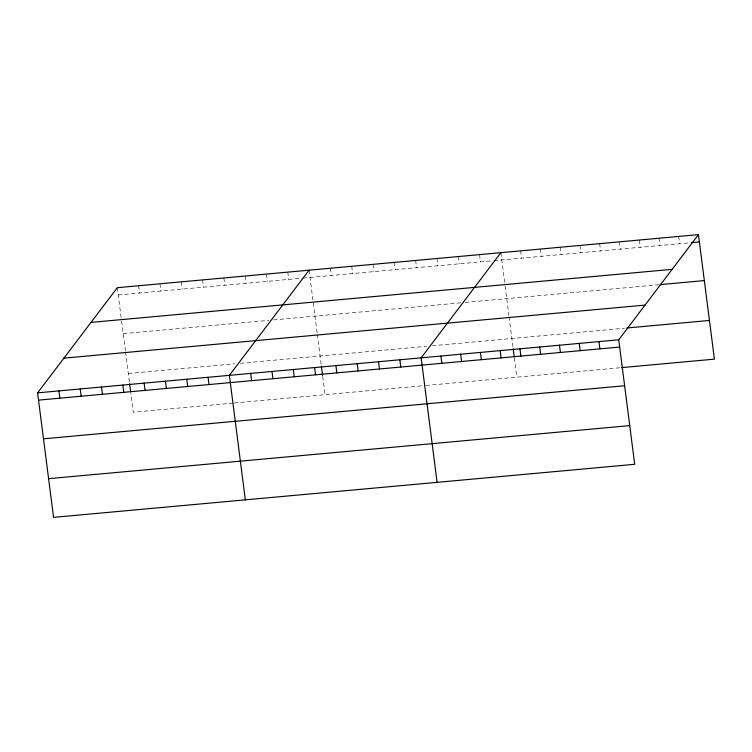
<?xml version="1.0" encoding="UTF-8"?>
<svg xmlns="http://www.w3.org/2000/svg" width="752" height="752" viewBox="0 0 752 752"><rect width="100%" height="100%" fill="white"/><g stroke="black" fill="none" stroke-linecap="round" stroke-linejoin="round"><path stroke-width="0.56" stroke-dasharray="3.76 2.82" d="M118.243 294.963L302.172 278.165M303.291 278.061L492.823 260.756M493.942 260.653L690.082 242.746M123.206 333.653L269 320.343M273.484 319.929L460.769 302.83M465.253 302.417L659.006 284.726M128.31 373.509L234.85 363.789M240.461 363.272L426.628 346.277M432.231 345.76L624.602 328.201M233.073 403.091L133.264 412.199L130.792 392.854M234.201 402.987L424.852 385.579M425.97 385.475L620.259 367.737M678.689 236.438L679.62 243.704M658.931 238.243L659.861 245.509M639.172 240.048L640.102 247.314M619.413 241.853L620.344 249.119M599.654 243.657L600.585 250.924M579.895 245.462L580.826 252.728M560.137 247.267L561.067 254.533M540.378 249.072L541.308 256.329M520.619 250.877L521.55 258.133M500.86 252.681L505.006 284.98M505.147 286.117L508.944 315.718M509.085 316.855L513.024 347.603M514.34 357.839L516.812 377.184M479.56 254.618L480.49 261.884M458.25 256.564L459.181 263.83M436.94 258.509L437.871 265.776M415.63 260.455L416.561 267.721M394.321 262.401L395.251 269.667M373.011 264.347L373.941 271.613M351.71 266.293L352.641 273.559M330.401 268.238L331.331 275.505M309.091 270.184L317.165 333.221M317.306 334.367L321.245 365.105M322.711 376.489L325.043 394.697M287.781 272.13L288.712 279.396M266.471 274.076L267.402 281.342M245.161 276.022L246.092 283.288M223.861 277.967L224.792 285.234M202.551 279.913L203.482 287.179M181.241 281.859L182.172 289.125M159.932 283.805L160.862 291.071M138.622 285.751L139.552 293.017M117.312 287.696L121.457 319.995M121.598 321.132L125.387 350.733M125.537 351.87L129.476 382.618"/><path stroke-width="1.13" d="M698.448 234.633L618.736 339.801L634.688 464.304L53.552 517.367L37.6 392.854L117.312 287.696L698.448 234.633L714.4 359.146L621.415 367.634M309.091 270.184L229.379 375.342L245.321 499.854M500.86 252.681L421.148 357.839L437.1 482.342M691.248 242.642L699.379 241.9M91.011 322.401L672.147 269.338M660.171 284.623L704.333 280.59M63.911 358.149L645.037 305.096M626.924 327.985L709.446 320.455M37.6 392.854L618.736 339.801M38.531 400.12L619.667 347.057M43.484 438.811L624.621 385.748M48.598 478.676L629.725 425.613M598.977 341.596L599.908 348.862M579.219 343.401L580.149 350.667M559.46 345.206L560.39 352.472M539.701 347.01L540.632 354.277M519.942 348.815L520.873 356.081M513.174 348.74L514.189 356.702M500.183 350.62L501.114 357.886M480.425 352.425L481.355 359.691M460.666 354.23L461.596 361.496M440.907 356.034L441.838 363.291M399.838 359.785L400.769 367.042M378.529 361.731L379.459 368.988M357.228 363.677L358.159 370.933M335.918 365.613L336.849 372.879M321.395 366.243L322.561 375.351M314.609 367.559L315.539 374.825M293.299 369.505L294.229 376.771M271.989 371.45L272.92 378.717M250.679 373.396L251.61 380.662M208.069 377.288L209 384.554M186.759 379.234L187.69 386.5M165.449 381.179L166.38 388.446M144.14 383.125L145.07 390.391M129.617 383.755L130.641 391.717M122.83 385.071L123.76 392.337M101.529 387.017L102.46 394.283M80.22 388.963L81.15 396.229M58.91 390.908L59.84 398.175"/></g></svg>
